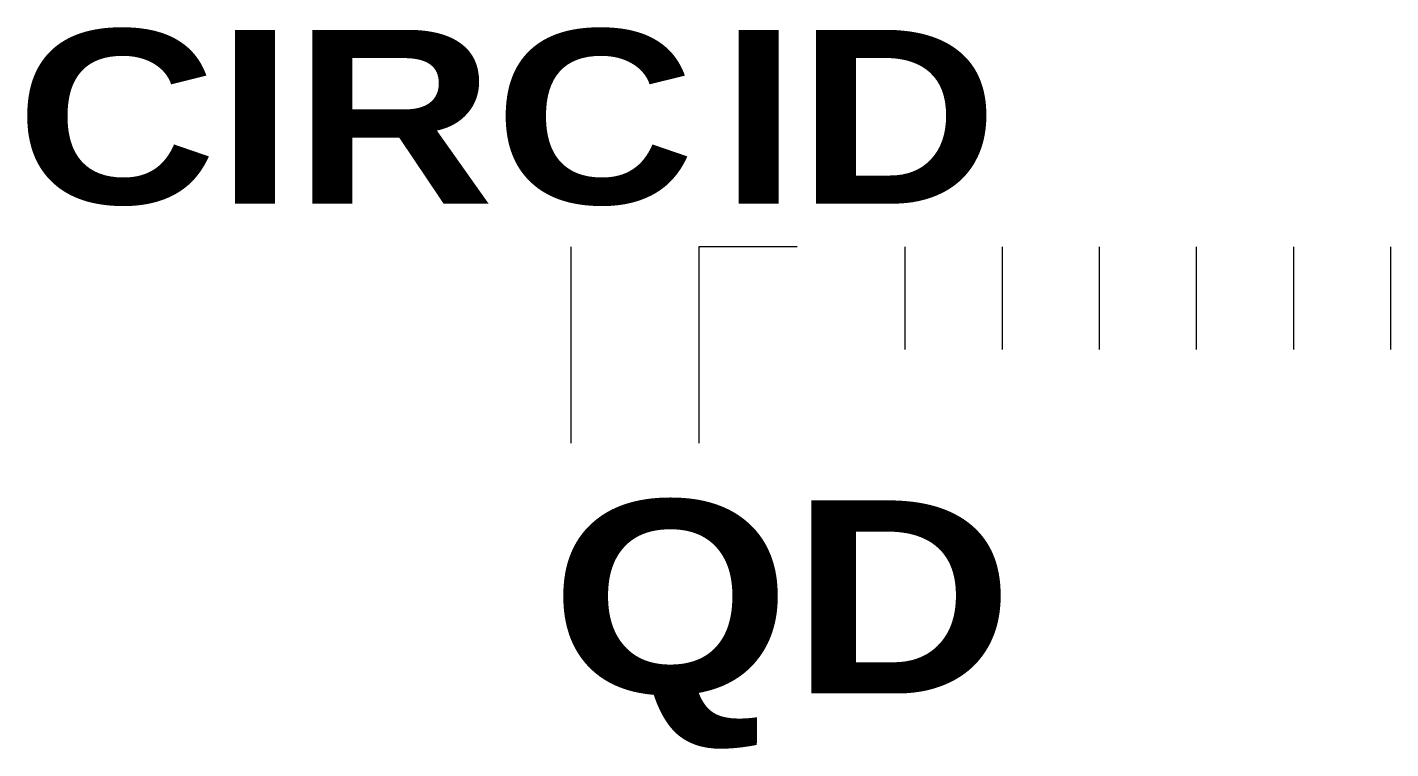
# Model space of a CAD drawing. Header units: millimetres. Extents: x 175.47 to 176.89, y 152.99 to 153.74.
import ezdxf
from ezdxf.enums import TextEntityAlignment as Align

# ---------------------------------------------------------------- set-up
doc = ezdxf.new("R2010")
doc.units = ezdxf.units.MM
doc.header["$LTSCALE"] = 0.05
for name, color, linetype in [('021', 1, 'Continuous'), ('025', 2, 'Continuous'), ('05', 5, 'Continuous')]:
    doc.layers.add(name, color=color, linetype=linetype)
doc.styles.get("Standard").update_dxf_attribs({"font": ''})
doc.styles.get('Standard').set_extended_font_data('Arial Black')

msp = doc.modelspace()

# ---------------------------------------------------------------- linework, layer by layer
at = {"layer": '025'}
for p, q in [((176.0365, 153.311), (176.0365, 153.5141)), ((176.3826, 153.408), (176.3826, 153.5141)), ((176.4835, 153.408), (176.4835, 153.5141)), ((176.584, 153.408), (176.584, 153.5141)), ((176.6845, 153.408), (176.6845, 153.5141)), ((176.7851, 153.408), (176.7851, 153.5141)), ((176.8856, 153.408), (176.8856, 153.5141))]:
    msp.add_line(p, q, dxfattribs=at)
msp.add_lwpolyline([(176.2706, 153.5141), (176.1688, 153.5141), (176.1688, 153.311)], dxfattribs=at)

# ---------------------------------------------------------------- texts
at = {"layer": '021'}
msp.add_attdef('CIRC', text='1', height=0.18, dxfattribs=at).set_placement((176.1648, 153.5589), align=Align.RIGHT)
msp.add_attdef('ID', (176.191, 153.5589), 'A', height=0.18, dxfattribs=at)
at = {"layer": '05', "flags": 1}
msp.add_attdef('QD', (176.0153, 153.0516), '1', height=0.2, dxfattribs=at)

doc.saveas('drawing.dxf')
